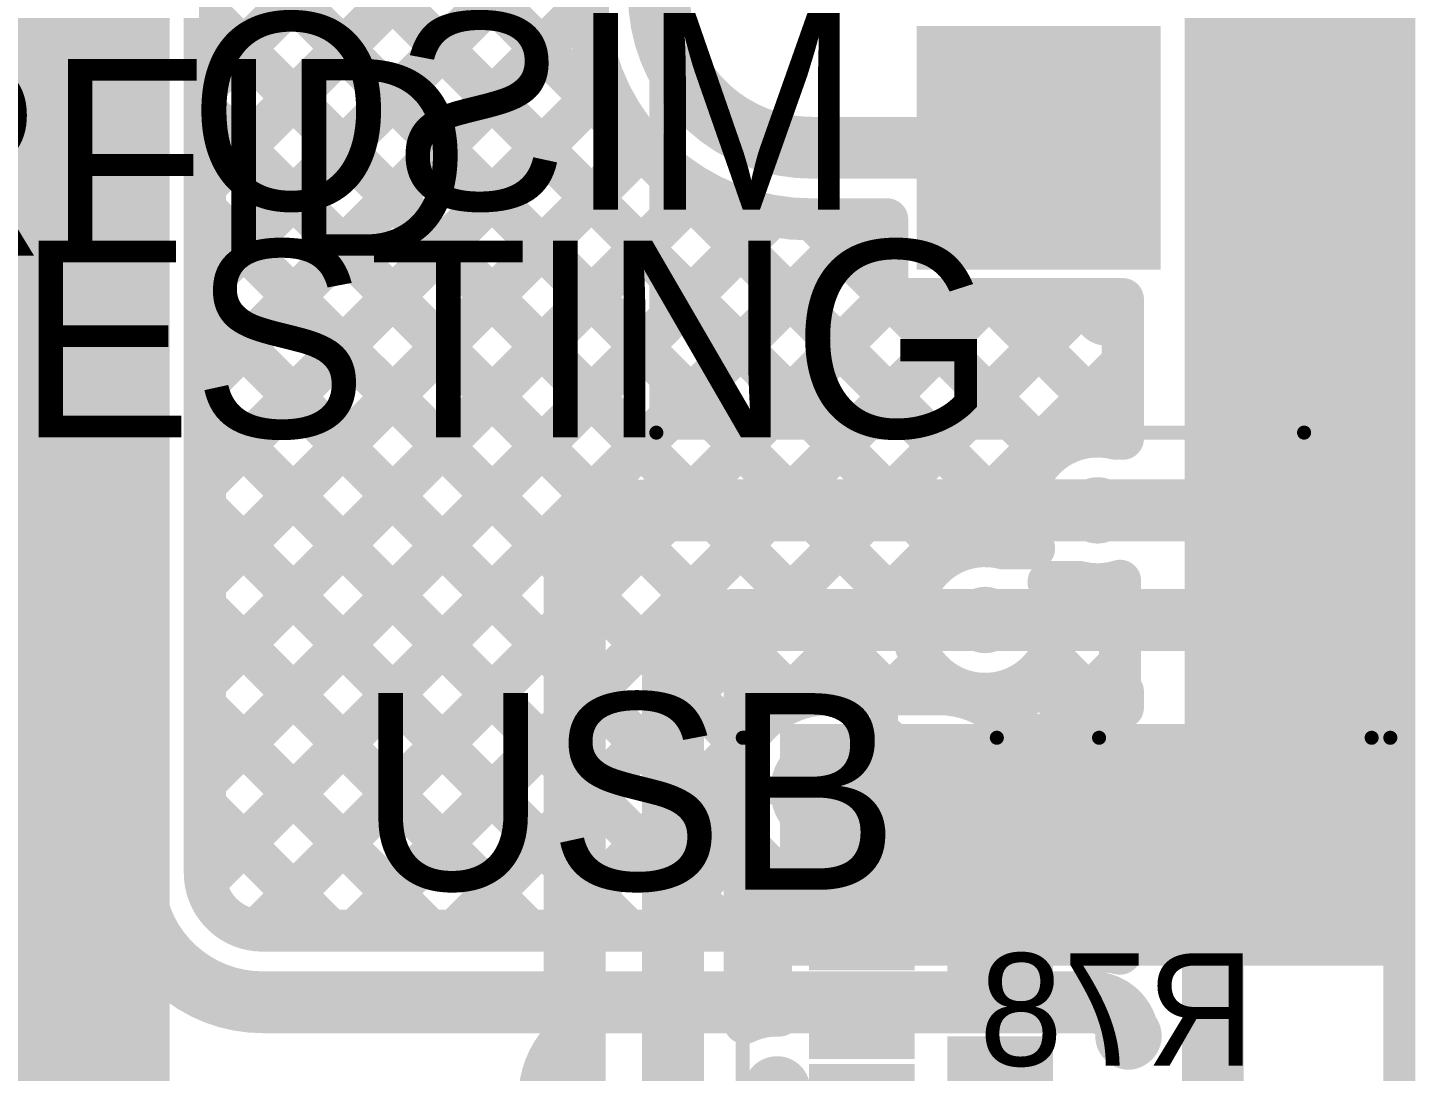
# Model space of a CAD drawing. Header units: millimetres. Extents: x 4.35 to 7.26, y 1.61 to 5.34.
# Drawn here: x 6.7645 to 7.258, y 2.1995 to 2.5707 of the extents above; entities that cross this region are included whole.
import ezdxf

# ---------------------------------------------------------------- set-up
doc = ezdxf.new("R2010")
doc.units = ezdxf.units.MM
doc.header["$MEASUREMENT"] = 0
for name, color, linetype in [('BottomLayer', 5, 'Continuous'), ('BottomOverlay', 54, 'Continuous'), ('BottomSolder', 6, 'Continuous'), ('Mechanical13', 56, 'Continuous'), ('Mechanical2', 216, 'Continuous'), ('MultiLayer', 9, 'Continuous'), ('PadHoleLayer', 156, 'Continuous'), ('TopLayer', 1, 'Continuous'), ('TopOverlay', 2, 'Continuous'), ('TopPaste', 8, 'Continuous'), ('TopSolder', 216, 'Continuous'), ('ViaHoleLayer', 16, 'Continuous')]:
    doc.layers.add(name, color=color, linetype=linetype)

# ---------------------------------------------------------------- blocks, each defined once
blk = doc.blocks.new('2305018_2_13')
at = {"layer": 'BottomLayer', "const_width": 0.03346}
for points in [[(0.1752, 0.07874), (0.1752, 0.03937)], [(0.1752, -0.04331), (0.1752, -0.09055)]]:
    blk.add_lwpolyline(points, dxfattribs=at)
at = {"layer": 'BottomLayer', "const_width": 0.01673}
for points in [[(0.16683, 0.07874, 1), (0.18356, 0.07874, 1)], [(0.16683, 0.03937, 1), (0.18356, 0.03937, 1)], [(0.16683, -0.04331, 1), (0.18356, -0.04331, 1)], [(0.16683, -0.09055, 1), (0.18356, -0.09055, 1)]]:
    blk.add_lwpolyline(points, format="xyb", close=True, dxfattribs=at)
at = {"layer": 'BottomSolder', "const_width": 0.04146}
for points in [[(0.1752, 0.07874), (0.1752, 0.03937)], [(0.1752, -0.04331), (0.1752, -0.09055)]]:
    blk.add_lwpolyline(points, dxfattribs=at)
at = {"layer": 'BottomSolder', "const_width": 0.02073}
for points in [[(0.16483, 0.07874, 1), (0.18556, 0.07874, 1)], [(0.16483, 0.03937, 1), (0.18556, 0.03937, 1)], [(0.16483, -0.04331, 1), (0.18556, -0.04331, 1)], [(0.16483, -0.09055, 1), (0.18556, -0.09055, 1)]]:
    blk.add_lwpolyline(points, format="xyb", close=True, dxfattribs=at)
at = {"layer": 'Mechanical13', "const_width": 0.005}
blk.add_lwpolyline([(-0.1939, 0.10925), (0.1939, 0.10925)], dxfattribs=at)
at = {"layer": 'Mechanical13', "const_width": 0.0025}
blk.add_lwpolyline([(0.19265, 0.10925, 1), (0.19515, 0.10925, 1)], format="xyb", close=True, dxfattribs=at)
at = {"layer": 'MultiLayer', "const_width": 0.03346}
for points in [[(0.1752, 0.07874), (0.1752, 0.03937)], [(0.1752, -0.04331), (0.1752, -0.09055)]]:
    blk.add_lwpolyline(points, dxfattribs=at)
at = {"layer": 'MultiLayer', "const_width": 0.01673}
for points in [[(0.16683, 0.07874, 1), (0.18356, 0.07874, 1)], [(0.16683, 0.03937, 1), (0.18356, 0.03937, 1)], [(0.16683, -0.04331, 1), (0.18356, -0.04331, 1)], [(0.16683, -0.09055, 1), (0.18356, -0.09055, 1)]]:
    blk.add_lwpolyline(points, format="xyb", close=True, dxfattribs=at)
at = {"layer": 'PadHoleLayer', "const_width": 0.00443}
for points in [[(0.19267, 0.05241), (0.15773, 0.05241, -1), (0.15773, 0.0657), (0.19267, 0.0657, -1)], [(0.1966, -0.07357), (0.15379, -0.07357, -1), (0.15379, -0.06029), (0.1966, -0.06029, -1)]]:
    blk.add_lwpolyline(points, format="xyb", close=True, dxfattribs=at)
at = {"layer": 'TopLayer', "const_width": 0.03346}
for points in [[(0.1752, 0.07874), (0.1752, 0.03937)], [(0.1752, -0.04331), (0.1752, -0.09055)]]:
    blk.add_lwpolyline(points, dxfattribs=at)
at = {"layer": 'TopLayer', "const_width": 0.01673}
for points in [[(0.16683, 0.07874, 1), (0.18356, 0.07874, 1)], [(0.16683, 0.03937, 1), (0.18356, 0.03937, 1)], [(0.16683, -0.04331, 1), (0.18356, -0.04331, 1)], [(0.16683, -0.09055, 1), (0.18356, -0.09055, 1)]]:
    blk.add_lwpolyline(points, format="xyb", close=True, dxfattribs=at)
at = {"layer": 'TopLayer'}
for points in [[(0.08366, 0.05217), (0.0935, 0.05217), (0.08366, 0.08169), (0.0935, 0.08169)], [(0.11516, 0.05217), (0.125, 0.05217), (0.11516, 0.08169), (0.125, 0.08169)], [(0.13386, 0.05217), (0.14567, 0.05217), (0.13386, 0.08169), (0.14567, 0.08169)], [(0.07382, 0.00295), (0.08366, 0.00295), (0.07382, 0.03248), (0.08366, 0.03248)], [(0.0935, 0.00295), (0.10335, 0.00295), (0.0935, 0.03248), (0.10335, 0.03248)], [(0.11319, 0.00295), (0.12303, 0.00295), (0.11319, 0.03248), (0.12303, 0.03248)]]:
    blk.add_solid(points, dxfattribs=at)
at = {"layer": 'TopOverlay', "const_width": 0.005}
for points in [[(-0.1939, 0.10925), (0.1939, 0.10925)], [(0.1939, 0.10925), (0.1939, 0.10372)], [(0.1939, 0.01889), (0.1939, -0.01747)], [(0.1939, -0.11442), (0.1939, -0.12106)], [(-0.1939, -0.12106), (0.1939, -0.12106)]]:
    blk.add_lwpolyline(points, dxfattribs=at)
at = {"layer": 'TopOverlay', "const_width": 0.0025}
for points in [[(0.19265, 0.10925, 1), (0.19515, 0.10925, 1)], [(0.19265, 0.10925, 1), (0.19515, 0.10925, 1)], [(0.19265, 0.10372, 1), (0.19515, 0.10372, 1)], [(0.19265, 0.01889, 1), (0.19515, 0.01889, 1)], [(0.19265, -0.01747, 1), (0.19515, -0.01747, 1)], [(0.19265, -0.11442, 1), (0.19515, -0.11442, 1)], [(0.19265, -0.12106, 1), (0.19515, -0.12106, 1)], [(0.19265, -0.12106, 1), (0.19515, -0.12106, 1)]]:
    blk.add_lwpolyline(points, format="xyb", close=True, dxfattribs=at)
at = {"layer": 'TopPaste'}
for points in [[(0.08366, 0.05217), (0.0935, 0.05217), (0.08366, 0.08169), (0.0935, 0.08169)], [(0.11516, 0.05217), (0.125, 0.05217), (0.11516, 0.08169), (0.125, 0.08169)], [(0.13386, 0.05217), (0.14567, 0.05217), (0.13386, 0.08169), (0.14567, 0.08169)], [(0.07382, 0.00295), (0.08366, 0.00295), (0.07382, 0.03248), (0.08366, 0.03248)], [(0.0935, 0.00295), (0.10335, 0.00295), (0.0935, 0.03248), (0.10335, 0.03248)], [(0.11319, 0.00295), (0.12303, 0.00295), (0.11319, 0.03248), (0.12303, 0.03248)]]:
    blk.add_solid(points, dxfattribs=at)
at = {"layer": 'TopSolder', "const_width": 0.04146}
for points in [[(0.1752, 0.07874), (0.1752, 0.03937)], [(0.1752, -0.04331), (0.1752, -0.09055)]]:
    blk.add_lwpolyline(points, dxfattribs=at)
at = {"layer": 'TopSolder', "const_width": 0.02073}
for points in [[(0.16483, 0.07874, 1), (0.18556, 0.07874, 1)], [(0.16483, 0.03937, 1), (0.18556, 0.03937, 1)], [(0.16483, -0.04331, 1), (0.18556, -0.04331, 1)], [(0.16483, -0.09055, 1), (0.18556, -0.09055, 1)]]:
    blk.add_lwpolyline(points, format="xyb", close=True, dxfattribs=at)
at = {"layer": 'TopSolder'}
for points in [[(0.05998, 0.04817), (0.07782, 0.04817), (0.05998, 0.08569), (0.07782, 0.08569)], [(0.07966, 0.04817), (0.0975, 0.04817), (0.07966, 0.08569), (0.0975, 0.08569)], [(0.11116, 0.04817), (0.129, 0.04817), (0.11116, 0.08569), (0.129, 0.08569)], [(0.12986, 0.04817), (0.14967, 0.04817), (0.12986, 0.08569), (0.14967, 0.08569)], [(0.06982, -0.00105), (0.08766, -0.00105), (0.06982, 0.03648), (0.08766, 0.03648)], [(0.0895, -0.00105), (0.10735, -0.00105), (0.0895, 0.03648), (0.10735, 0.03648)], [(0.10919, -0.00105), (0.12703, -0.00105), (0.10919, 0.03648), (0.12703, 0.03648)]]:
    blk.add_solid(points, dxfattribs=at)
blk = doc.blocks.new('B4B_XH_A_LF__SN__108')
at = {"layer": 'BottomLayer'}
blk.add_solid([(-0.18701, -0.03937), (-0.10827, -0.03937), (-0.18701, 0.03937), (-0.10827, 0.03937)], dxfattribs=at)
at = {"layer": 'BottomSolder'}
blk.add_solid([(-0.19101, -0.04337), (-0.10427, -0.04337), (-0.19101, 0.04337), (-0.10427, 0.04337)], dxfattribs=at)
at = {"layer": 'MultiLayer'}
blk.add_solid([(-0.18701, -0.03937), (-0.10827, -0.03937), (-0.18701, 0.03937), (-0.10827, 0.03937)], dxfattribs=at)
at = {"layer": 'PadHoleLayer', "const_width": 0.01969}
blk.add_lwpolyline([(-0.15748, 0, 1), (-0.1378, 0, 1)], format="xyb", close=True, dxfattribs=at)
at = {"layer": 'TopLayer'}
blk.add_solid([(-0.18701, -0.03937), (-0.10827, -0.03937), (-0.18701, 0.03937), (-0.10827, 0.03937)], dxfattribs=at)
at = {"layer": 'TopOverlay', "const_width": 0.005}
for points in [[(-0.24898, 0.13598), (-0.24898, -0.09441)], [(-0.24898, 0.13598), (0.24425, 0.13598)], [(-0.24898, -0.09441), (0.24425, -0.09441)]]:
    blk.add_lwpolyline(points, dxfattribs=at)
at = {"layer": 'TopOverlay'}
for points, const_width in [([(-0.25023, 0.13598, 1), (-0.24773, 0.13598, 1)], 0.0025), ([(-0.25023, 0.13598, 1), (-0.24773, 0.13598, 1)], 0.0025), ([(-0.19921, -0.02425, 1), (-0.21307, -0.02425, 1)], 0.01), ([(-0.21557, -0.02425, 1), (-0.21057, -0.02425, 1)], 0.005), ([(-0.20171, -0.02425, 1), (-0.19671, -0.02425, 1)], 0.005), ([(-0.25023, -0.09441, 1), (-0.24773, -0.09441, 1)], 0.0025), ([(-0.25023, -0.09441, 1), (-0.24773, -0.09441, 1)], 0.0025)]:
    blk.add_lwpolyline(points, format="xyb", close=True, dxfattribs=dict(at, const_width=const_width))
at = {"layer": 'TopSolder'}
blk.add_solid([(-0.19101, -0.04337), (-0.10427, -0.04337), (-0.19101, 0.04337), (-0.10427, 0.04337)], dxfattribs=at)

msp = doc.modelspace()

# ---------------------------------------------------------------- linework, layer by layer
at = {"layer": 'BottomLayer'}
for points, const_width in [([(7.234, 2.43397), (7.234, 4.651)], 0.022), ([(7.20404, 2.42124), (7.20404, 4.64696)], 0.022), ([(6.802, 2.27), (6.802, 4.13356)], 0.022), ([(6.8275, 2.54951), (6.9635, 2.68551)], 0.015), ([(6.8275, 2.51415), (6.9635, 2.65015)], 0.015), ([(6.8595, 2.65109), (7.12011, 2.39048)], 0.015), ([(6.8275, 2.47879), (6.9635, 2.61479)], 0.015), ([(6.85831, 2.61692), (7.09223, 2.383)], 0.015), ([(6.8275, 2.27), (6.8275, 2.6015)], 0.015), ([(6.83875, 2.60112), (7.07871, 2.36116)], 0.015), ([(6.8275, 2.44344), (6.96355, 2.57949)], 0.015), ([(6.8275, 2.57702), (7.07089, 2.33363)], 0.015), ([(6.8275, 2.40808), (6.97007, 2.55066)], 0.015), ([(6.8275, 2.54166), (7.03761, 2.33156)], 0.015), ([(7.0434, 2.528), (7.12405, 2.528)], 0.022), ([(6.8275, 2.37273), (6.98387, 2.5291)], 0.015), ([(6.8275, 2.33737), (7.00337, 2.51325)], 0.015), ([(6.8275, 2.50631), (7.01884, 2.31496)], 0.015), ([(6.8275, 2.30202), (7.02924, 2.50376)], 0.015), ([(6.82774, 2.2669), (7.06334, 2.5025)], 0.015), ([(7.0434, 2.5025), (7.07018, 2.5025)], 0.015), ([(7.04344, 2.5025), (7.07018, 2.47576)], 0.015), ([(7.07018, 2.47413), (7.07018, 2.5025)], 0.015), ([(6.8275, 2.47095), (7.04895, 2.2495)], 0.015), ([(6.84581, 2.24962), (7.07032, 2.47413)], 0.015), ([(6.88105, 2.2495), (7.10568, 2.47413)], 0.015), ([(6.9164, 2.2495), (7.14103, 2.47413)], 0.015), ([(7.07018, 2.47413), (7.154, 2.47413)], 0.015), ([(7.07181, 2.47413), (7.12739, 2.41855)], 0.015), ([(7.10717, 2.47413), (7.154, 2.4273)], 0.015), ([(7.14252, 2.47413), (7.154, 2.46265)], 0.015), ([(7.154, 2.4245), (7.154, 2.47413)], 0.015), ([(7.02969, 2.32743), (7.154, 2.45174)], 0.015), ([(6.8275, 2.4356), (7.0136, 2.2495)], 0.015), ([(7.234, 2.40849), (7.234, 2.43397)], 0.022), ([(7.145, 2.399), (7.1818, 2.399)], 0.022), ([(6.8275, 2.40024), (6.97824, 2.2495)], 0.015), ([(7.11148, 2.3855), (7.12242, 2.3855)], 0.015), ([(6.8275, 2.36489), (6.94289, 2.2495)], 0.015), ([(7.105, 2.36), (7.18551, 2.36)], 0.022), ([(7.07124, 2.33363), (7.08307, 2.34546)], 0.015), ([(7.04933, 2.33363), (7.0887, 2.33363)], 0.015), ([(7.06902, 2.29939), (7.06902, 2.33794)], 0.01), ([(7.10332, 2.33035), (7.10671, 2.33374)], 0.015), ([(7.10616, 2.33371), (7.13729, 2.30258)], 0.015), ([(7.11148, 2.3345), (7.154, 2.3345)], 0.015), ([(7.12047, 2.31215), (7.14282, 2.3345)], 0.015), ([(7.14073, 2.3345), (7.1495, 2.32573)], 0.015), ([(7.154, 2.32889), (7.154, 2.3345)], 0.015), ([(6.8275, 2.32953), (6.90753, 2.2495)], 0.015), ([(6.95176, 2.2495), (7.0213, 2.31904)], 0.015), ([(6.8275, 2.29418), (6.87218, 2.2495)], 0.015), ([(7.0226, 2.29939), (7.06902, 2.29939)], 0.01), ([(7.06902, 2.29939), (7.11543, 2.29939)], 0.01), ([(7.06902, 2.26085), (7.06902, 2.29939)], 0.01), ([(7.09318, 2.2495), (7.13759, 2.29391)], 0.015), ([(7.14465, 2.29939), (7.195, 2.29939)], 0.01), ([(7.11968, 2.28484), (7.154, 2.25052)], 0.015), ([(6.98711, 2.2495), (7.01976, 2.28215)], 0.015), ([(7.10151, 2.26765), (7.11966, 2.2495)], 0.015), ([(7.12853, 2.2495), (7.15096, 2.27192)], 0.015), ([(7.154, 2.2479), (7.154, 2.2699)], 0.015), ([(7.02247, 2.2495), (7.03956, 2.26659)], 0.015), ([(7.04933, 2.26516), (7.0887, 2.26516)], 0.015), ([(7.05782, 2.2495), (7.07349, 2.26516)], 0.015), ([(7.06865, 2.26516), (7.08431, 2.2495)], 0.015), ([(6.848, 2.2495), (7.143, 2.2495)], 0.015), ([(7.186, 2.16542), (7.186, 2.248)], 0.022), ([(6.848, 2.224), (7.143, 2.224)], 0.022)]:
    msp.add_lwpolyline(points, dxfattribs=dict(at, const_width=const_width))
for points, const_width in [([(7.0434, 2.528, -0.414214), (6.989, 2.5824)], 0.022), ([(7.0434, 2.5025, -0.414214), (6.9635, 2.5824)], 0.015), ([(7.234, 2.434, -0.000088), (7.234, 2.43397)], 0.022), ([(7.12242, 2.3855, -0.669017), (7.15148, 2.4245)], 0.015), ([(7.20404, 2.42124, -0.414214), (7.1818, 2.399)], 0.022), ([(7.234, 2.40847, -0.414097), (7.18551, 2.36)], 0.022), ([(7.11148, 2.3345, -1.286007), (7.11148, 2.3855)], 0.015), ([(7.04933, 2.26516, -1), (7.04933, 2.33363)], 0.015), ([(7.0887, 2.33363, -0.414214), (7.12293, 2.29939)], 0.015), ([(7.154, 2.2699, -0.571462), (7.154, 2.32889)], 0.015), ([(7.12293, 2.29939, -0.414214), (7.0887, 2.26516)], 0.015), ([(6.848, 2.224, -0.414214), (6.802, 2.27)], 0.022), ([(6.848, 2.2495, -0.414214), (6.8275, 2.27)], 0.015), ([(7.143, 2.2495, -0.072565), (7.154, 2.2479)], 0.015), ([(7.185, 2.249, -0.414214), (7.186, 2.248)], 0.022), ([(7.143, 2.224, -0.414214), (7.156, 2.211)], 0.022), ([(6.944, 2.19, -0.414214), (6.977, 2.223)], 0.01)]:
    msp.add_lwpolyline(points, format="xyb", dxfattribs=dict(at, const_width=const_width))
for points, const_width in [([(6.82375, 2.57702, 1), (6.83125, 2.57702, 1)], 0.0075), ([(6.82375, 2.54951, 1), (6.83125, 2.54951, 1)], 0.0075), ([(6.96632, 2.55066, 1), (6.97382, 2.55066, 1)], 0.0075), ([(6.82375, 2.54166, 1), (6.83125, 2.54166, 1)], 0.0075), ([(7.0379, 2.528, 1), (7.0489, 2.528, 1)], 0.011), ([(7.0379, 2.528, 1), (7.0489, 2.528, 1)], 0.011), ([(7.11855, 2.528, 1), (7.12955, 2.528, 1)], 0.011), ([(6.98012, 2.5291, 1), (6.98762, 2.5291, 1)], 0.0075), ([(6.82375, 2.51415, 1), (6.83125, 2.51415, 1)], 0.0075), ([(6.99962, 2.51325, 1), (7.00712, 2.51325, 1)], 0.0075), ([(6.82375, 2.50631, 1), (6.83125, 2.50631, 1)], 0.0075), ([(7.02549, 2.50376, 1), (7.03299, 2.50376, 1)], 0.0075), ([(7.03965, 2.5025, 1), (7.04715, 2.5025, 1)], 0.0075), ([(7.03965, 2.5025, 1), (7.04715, 2.5025, 1)], 0.0075), ([(7.03969, 2.5025, 1), (7.04719, 2.5025, 1)], 0.0075), ([(7.05959, 2.5025, 1), (7.06709, 2.5025, 1)], 0.0075), ([(7.06643, 2.5025, 1), (7.07393, 2.5025, 1)], 0.0075), ([(7.06643, 2.5025, 1), (7.07393, 2.5025, 1)], 0.0075), ([(6.82375, 2.47879, 1), (6.83125, 2.47879, 1)], 0.0075), ([(7.06643, 2.47576, 1), (7.07393, 2.47576, 1)], 0.0075), ([(6.82375, 2.47095, 1), (6.83125, 2.47095, 1)], 0.0075), ([(7.06643, 2.47413, 1), (7.07393, 2.47413, 1)], 0.0075), ([(7.06643, 2.47413, 1), (7.07393, 2.47413, 1)], 0.0075), ([(7.06657, 2.47413, 1), (7.07407, 2.47413, 1)], 0.0075), ([(7.06806, 2.47413, 1), (7.07556, 2.47413, 1)], 0.0075), ([(7.10193, 2.47413, 1), (7.10943, 2.47413, 1)], 0.0075), ([(7.10342, 2.47413, 1), (7.11092, 2.47413, 1)], 0.0075), ([(7.13728, 2.47413, 1), (7.14478, 2.47413, 1)], 0.0075), ([(7.13877, 2.47413, 1), (7.14627, 2.47413, 1)], 0.0075), ([(7.15025, 2.47413, 1), (7.15775, 2.47413, 1)], 0.0075), ([(7.15025, 2.47413, 1), (7.15775, 2.47413, 1)], 0.0075), ([(7.15025, 2.46265, 1), (7.15775, 2.46265, 1)], 0.0075), ([(7.15025, 2.45174, 1), (7.15775, 2.45174, 1)], 0.0075), ([(6.82375, 2.44344, 1), (6.83125, 2.44344, 1)], 0.0075), ([(6.82375, 2.4356, 1), (6.83125, 2.4356, 1)], 0.0075), ([(7.2285, 2.434, 1), (7.2395, 2.434, 1)], 0.011), ([(7.2285, 2.43397, 1), (7.2395, 2.43397, 1)], 0.011), ([(7.2285, 2.43397, 1), (7.2395, 2.43397, 1)], 0.011), ([(7.2285, 2.43397, 1), (7.2395, 2.43397, 1)], 0.011), ([(7.15025, 2.4273, 1), (7.15775, 2.4273, 1)], 0.0075), ([(7.14773, 2.4245, 1), (7.15523, 2.4245, 1)], 0.0075), ([(7.15025, 2.4245, 1), (7.15775, 2.4245, 1)], 0.0075), ([(7.19854, 2.42124, 1), (7.20954, 2.42124, 1)], 0.011), ([(7.19854, 2.42124, 1), (7.20954, 2.42124, 1)], 0.011), ([(7.12364, 2.41855, 1), (7.13114, 2.41855, 1)], 0.0075), ([(7.2285, 2.40849, 1), (7.2395, 2.40849, 1)], 0.011), ([(7.2285, 2.40847, 1), (7.2395, 2.40847, 1)], 0.011), ([(6.82375, 2.40808, 1), (6.83125, 2.40808, 1)], 0.0075), ([(7.13909, 2.399, 1), (7.15091, 2.399, 1)], 0.01181), ([(7.1395, 2.399, 1), (7.1505, 2.399, 1)], 0.011), ([(7.1763, 2.399, 1), (7.1873, 2.399, 1)], 0.011), ([(7.1763, 2.399, 1), (7.1873, 2.399, 1)], 0.011), ([(6.82375, 2.40024, 1), (6.83125, 2.40024, 1)], 0.0075), ([(7.11636, 2.39048, 1), (7.12386, 2.39048, 1)], 0.0075), ([(7.08848, 2.383, 1), (7.09598, 2.383, 1)], 0.0075), ([(7.10773, 2.3855, 1), (7.11523, 2.3855, 1)], 0.0075), ([(7.10773, 2.3855, 1), (7.11523, 2.3855, 1)], 0.0075), ([(7.11867, 2.3855, 1), (7.12617, 2.3855, 1)], 0.0075), ([(7.11867, 2.3855, 1), (7.12617, 2.3855, 1)], 0.0075), ([(6.82375, 2.37273, 1), (6.83125, 2.37273, 1)], 0.0075), ([(6.82375, 2.36489, 1), (6.83125, 2.36489, 1)], 0.0075), ([(7.09909, 2.36, 1), (7.11091, 2.36, 1)], 0.01181), ([(7.0995, 2.36, 1), (7.1105, 2.36, 1)], 0.011), ([(7.18001, 2.36, 1), (7.19101, 2.36, 1)], 0.011), ([(7.18001, 2.36, 1), (7.19101, 2.36, 1)], 0.011), ([(7.07496, 2.36116, 1), (7.08246, 2.36116, 1)], 0.0075), ([(7.07932, 2.34546, 1), (7.08682, 2.34546, 1)], 0.0075), ([(6.82375, 2.33737, 1), (6.83125, 2.33737, 1)], 0.0075), ([(7.04558, 2.33363, 1), (7.05308, 2.33363, 1)], 0.0075), ([(7.04558, 2.33363, 1), (7.05308, 2.33363, 1)], 0.0075), ([(7.06714, 2.33363, 1), (7.07464, 2.33363, 1)], 0.0075), ([(7.06749, 2.33363, 1), (7.07499, 2.33363, 1)], 0.0075), ([(7.06652, 2.33794, 1), (7.07152, 2.33794, 1)], 0.005), ([(7.08495, 2.33363, 1), (7.09245, 2.33363, 1)], 0.0075), ([(7.08495, 2.33363, 1), (7.09245, 2.33363, 1)], 0.0075), ([(7.10241, 2.33371, 1), (7.10991, 2.33371, 1)], 0.0075), ([(7.10296, 2.33374, 1), (7.11046, 2.33374, 1)], 0.0075), ([(7.10773, 2.3345, 1), (7.11523, 2.3345, 1)], 0.0075), ([(7.10773, 2.3345, 1), (7.11523, 2.3345, 1)], 0.0075), ([(7.13698, 2.3345, 1), (7.14448, 2.3345, 1)], 0.0075), ([(7.13907, 2.3345, 1), (7.14657, 2.3345, 1)], 0.0075), ([(7.15025, 2.3345, 1), (7.15775, 2.3345, 1)], 0.0075), ([(7.15025, 2.3345, 1), (7.15775, 2.3345, 1)], 0.0075), ([(6.82375, 2.32953, 1), (6.83125, 2.32953, 1)], 0.0075), ([(7.02594, 2.32743, 1), (7.03344, 2.32743, 1)], 0.0075), ([(7.03386, 2.33156, 1), (7.04136, 2.33156, 1)], 0.0075), ([(7.09957, 2.33035, 1), (7.10707, 2.33035, 1)], 0.0075), ([(7.15025, 2.32889, 1), (7.15775, 2.32889, 1)], 0.0075), ([(7.15025, 2.32889, 1), (7.15775, 2.32889, 1)], 0.0075), ([(7.14575, 2.32573, 1), (7.15325, 2.32573, 1)], 0.0075), ([(7.01755, 2.31904, 1), (7.02505, 2.31904, 1)], 0.0075), ([(7.01509, 2.31496, 1), (7.02259, 2.31496, 1)], 0.0075), ([(7.11672, 2.31215, 1), (7.12422, 2.31215, 1)], 0.0075), ([(7.13354, 2.30258, 1), (7.14104, 2.30258, 1)], 0.0075), ([(6.82375, 2.30202, 1), (6.83125, 2.30202, 1)], 0.0075), ([(7.11918, 2.29939, 1), (7.12668, 2.29939, 1)], 0.0075), ([(7.11918, 2.29939, 1), (7.12668, 2.29939, 1)], 0.0075), ([(6.82375, 2.29418, 1), (6.83125, 2.29418, 1)], 0.0075), ([(7.0201, 2.29939, 1), (7.0251, 2.29939, 1)], 0.005), ([(7.06652, 2.29939, 1), (7.07152, 2.29939, 1)], 0.005), ([(7.06652, 2.29939, 1), (7.07152, 2.29939, 1)], 0.005), ([(7.06652, 2.29939, 1), (7.07152, 2.29939, 1)], 0.005), ([(7.06652, 2.29939, 1), (7.07152, 2.29939, 1)], 0.005), ([(7.11293, 2.29939, 1), (7.11793, 2.29939, 1)], 0.005), ([(7.13384, 2.29391, 1), (7.14134, 2.29391, 1)], 0.0075), ([(7.14215, 2.29939, 1), (7.14715, 2.29939, 1)], 0.005), ([(7.1925, 2.29939, 1), (7.1975, 2.29939, 1)], 0.005), ([(7.11593, 2.28484, 1), (7.12343, 2.28484, 1)], 0.0075), ([(7.01601, 2.28215, 1), (7.02351, 2.28215, 1)], 0.0075), ([(6.7965, 2.27, 1), (6.8075, 2.27, 1)], 0.011), ([(6.7965, 2.27, 1), (6.8075, 2.27, 1)], 0.011), ([(6.82375, 2.27, 1), (6.83125, 2.27, 1)], 0.0075), ([(6.82375, 2.27, 1), (6.83125, 2.27, 1)], 0.0075), ([(7.09776, 2.26765, 1), (7.10526, 2.26765, 1)], 0.0075), ([(7.14721, 2.27192, 1), (7.15471, 2.27192, 1)], 0.0075), ([(7.15025, 2.2699, 1), (7.15775, 2.2699, 1)], 0.0075), ([(7.15025, 2.2699, 1), (7.15775, 2.2699, 1)], 0.0075), ([(6.82399, 2.2669, 1), (6.83149, 2.2669, 1)], 0.0075), ([(7.03581, 2.26659, 1), (7.04331, 2.26659, 1)], 0.0075), ([(7.04558, 2.26516, 1), (7.05308, 2.26516, 1)], 0.0075), ([(7.04558, 2.26516, 1), (7.05308, 2.26516, 1)], 0.0075), ([(7.0649, 2.26516, 1), (7.0724, 2.26516, 1)], 0.0075), ([(7.06974, 2.26516, 1), (7.07724, 2.26516, 1)], 0.0075), ([(7.08495, 2.26516, 1), (7.09245, 2.26516, 1)], 0.0075), ([(7.08495, 2.26516, 1), (7.09245, 2.26516, 1)], 0.0075), ([(7.06652, 2.26085, 1), (7.07152, 2.26085, 1)], 0.005), ([(7.18009, 2.249, 1), (7.19191, 2.249, 1)], 0.01181), ([(6.84206, 2.24962, 1), (6.84956, 2.24962, 1)], 0.0075), ([(6.84425, 2.2495, 1), (6.85175, 2.2495, 1)], 0.0075), ([(6.84425, 2.2495, 1), (6.85175, 2.2495, 1)], 0.0075), ([(6.86843, 2.2495, 1), (6.87593, 2.2495, 1)], 0.0075), ([(6.8773, 2.2495, 1), (6.8848, 2.2495, 1)], 0.0075), ([(6.90378, 2.2495, 1), (6.91128, 2.2495, 1)], 0.0075), ([(6.91265, 2.2495, 1), (6.92015, 2.2495, 1)], 0.0075), ([(6.93914, 2.2495, 1), (6.94664, 2.2495, 1)], 0.0075), ([(6.94801, 2.2495, 1), (6.95551, 2.2495, 1)], 0.0075), ([(6.97449, 2.2495, 1), (6.98199, 2.2495, 1)], 0.0075), ([(6.98336, 2.2495, 1), (6.99086, 2.2495, 1)], 0.0075), ([(7.00985, 2.2495, 1), (7.01735, 2.2495, 1)], 0.0075), ([(7.01872, 2.2495, 1), (7.02622, 2.2495, 1)], 0.0075), ([(7.0452, 2.2495, 1), (7.0527, 2.2495, 1)], 0.0075), ([(7.05407, 2.2495, 1), (7.06157, 2.2495, 1)], 0.0075), ([(7.08056, 2.2495, 1), (7.08806, 2.2495, 1)], 0.0075), ([(7.08943, 2.2495, 1), (7.09693, 2.2495, 1)], 0.0075), ([(7.11591, 2.2495, 1), (7.12341, 2.2495, 1)], 0.0075), ([(7.12478, 2.2495, 1), (7.13228, 2.2495, 1)], 0.0075), ([(7.13925, 2.2495, 1), (7.14675, 2.2495, 1)], 0.0075), ([(7.13925, 2.2495, 1), (7.14675, 2.2495, 1)], 0.0075), ([(7.15025, 2.25052, 1), (7.15775, 2.25052, 1)], 0.0075), ([(7.15025, 2.2479, 1), (7.15775, 2.2479, 1)], 0.0075), ([(7.15025, 2.2479, 1), (7.15775, 2.2479, 1)], 0.0075), ([(7.1795, 2.249, 1), (7.1905, 2.249, 1)], 0.011), ([(7.1805, 2.248, 1), (7.1915, 2.248, 1)], 0.011), ([(7.1805, 2.248, 1), (7.1915, 2.248, 1)], 0.011), ([(6.8425, 2.224, 1), (6.8535, 2.224, 1)], 0.011), ([(6.8425, 2.224, 1), (6.8535, 2.224, 1)], 0.011), ([(7.1375, 2.224, 1), (7.1485, 2.224, 1)], 0.011), ([(7.1375, 2.224, 1), (7.1485, 2.224, 1)], 0.011), ([(6.9745, 2.223, 1), (6.9795, 2.223, 1)], 0.005), ([(7.15009, 2.212, 1), (7.16191, 2.212, 1)], 0.01181), ([(7.1505, 2.211, 1), (7.1615, 2.211, 1)], 0.011), ([(7.02509, 2.193, 1), (7.03691, 2.193, 1)], 0.01181)]:
    msp.add_lwpolyline(points, format="xyb", close=True, dxfattribs=dict(at, const_width=const_width))
at = {"layer": 'Mechanical2', "const_width": 0.01}
msp.add_lwpolyline([(7.253, 1.80317), (7.253, 4.845)], dxfattribs=at)
at = {"layer": 'MultiLayer', "const_width": 0.01181}
for points in [[(7.13909, 2.399, 1), (7.15091, 2.399, 1)], [(7.09909, 2.36, 1), (7.11091, 2.36, 1)], [(7.18009, 2.249, 1), (7.19191, 2.249, 1)], [(7.15009, 2.212, 1), (7.16191, 2.212, 1)], [(7.02509, 2.193, 1), (7.03691, 2.193, 1)]]:
    msp.add_lwpolyline(points, format="xyb", close=True, dxfattribs=at)
at = {"layer": 'TopLayer'}
for points, const_width in [([(6.959, 2.374, -0.414214), (6.984, 2.399)], 0.022), ([(7.12758, 2.3735, -0.135517), (7.13131, 2.36)], 0.015), ([(7.153, 2.37393, -0.140381), (7.13852, 2.3735)], 0.015), ([(6.994, 2.339, -0.414214), (7.015, 2.36)], 0.022), ([(7.13131, 2.36, -0.489152), (7.09852, 2.3345)], 0.015), ([(7.0195, 2.31619, -0.270873), (7.04933, 2.33363)], 0.015), ([(7.0887, 2.33363, -0.414214), (7.12293, 2.29939)], 0.015), ([(7.153, 2.27051, -0.548957), (7.153, 2.32827)], 0.015), ([(7.12293, 2.29939, -0.374385), (7.09341, 2.26549)], 0.015), ([(7.02888, 2.27194, -0.10482), (7.0195, 2.2826)], 0.015), ([(7.14638, 2.24212, -0.061738), (7.153, 2.2413)], 0.015), ([(7.0195, 2.21666, -0.122032), (7.03188, 2.2193)], 0.015), ([(7.14638, 2.22262, -0.414214), (7.154, 2.215)], 0.01)]:
    msp.add_lwpolyline(points, format="xyb", dxfattribs=dict(at, const_width=const_width))
for points, const_width in [([(6.984, 2.399), (7.145, 2.399)], 0.022), ([(7.145, 2.399), (7.149, 2.399)], 0.01), ([(6.959, 2.15063), (6.959, 2.374)], 0.022), ([(7.12758, 2.3735), (7.13852, 2.3735)], 0.015), ([(7.13126, 2.35829), (7.14567, 2.3727)], 0.015), ([(7.13709, 2.3735), (7.153, 2.35759)], 0.015), ([(7.153, 2.32827), (7.153, 2.37393)], 0.015), ([(7.015, 2.36), (7.105, 2.36)], 0.022), ([(7.128, 2.34723), (7.1495, 2.32573)], 0.015), ([(6.994, 2.16), (6.994, 2.339)], 0.022), ([(7.12047, 2.31215), (7.153, 2.34468)], 0.015), ([(7.0195, 2.3345), (7.09852, 2.3345)], 0.015), ([(7.0195, 2.31619), (7.0195, 2.3345)], 0.015), ([(7.02969, 2.32743), (7.03676, 2.3345)], 0.015), ([(7.03466, 2.3345), (7.03761, 2.33156)], 0.015), ([(7.04933, 2.33363), (7.0887, 2.33363)], 0.015), ([(7.10332, 2.33035), (7.10671, 2.33374)], 0.015), ([(7.10616, 2.33371), (7.13729, 2.30258)], 0.015), ([(7.06902, 2.29939), (7.11543, 2.29939)], 0.01), ([(7.10841, 2.26473), (7.13759, 2.29391)], 0.015), ([(7.14465, 2.29939), (7.195, 2.29939)], 0.01), ([(7.0195, 2.21666), (7.0195, 2.2826)], 0.015), ([(7.11968, 2.28484), (7.13979, 2.26473)], 0.015), ([(7.0195, 2.27895), (7.02888, 2.26958)], 0.015), ([(7.02888, 2.2667), (7.02888, 2.27194)], 0.015), ([(7.10151, 2.26765), (7.10444, 2.26473)], 0.015), ([(7.14262, 2.26358), (7.15096, 2.27192)], 0.015), ([(7.153, 2.2413), (7.153, 2.27051)], 0.015), ([(7.02888, 2.24055), (7.02888, 2.2667)], 0.015), ([(7.02888, 2.24055), (7.02888, 2.2667)], 0.015), ([(7.09341, 2.26473), (7.14262, 2.26473)], 0.015), ([(7.13979, 2.26473), (7.14262, 2.2619)], 0.015), ([(7.14262, 2.24212), (7.14262, 2.26473)], 0.015), ([(7.03638, 2.26396), (7.06114, 2.26396)], 0.01), ([(7.06114, 2.26396), (7.08591, 2.26396)], 0.01), ([(7.14262, 2.2619), (7.153, 2.25152)], 0.015), ([(7.0195, 2.24653), (7.02888, 2.25591)], 0.015), ([(7.11035, 2.24231), (7.11035, 2.25723)], 0.01), ([(7.0195, 2.2436), (7.02888, 2.23422)], 0.015), ([(7.02888, 2.22185), (7.02888, 2.24055)], 0.015), ([(7.03638, 2.24428), (7.06114, 2.24428)], 0.01), ([(7.11035, 2.24231), (7.13512, 2.24231)], 0.01), ([(7.14262, 2.24212), (7.14638, 2.24212)], 0.015), ([(7.02739, 2.21906), (7.03018, 2.22185)], 0.015), ([(7.11035, 2.22262), (7.14638, 2.22262)], 0.01)]:
    msp.add_lwpolyline(points, dxfattribs=dict(at, const_width=const_width))
for points, const_width in [([(6.9785, 2.399, 1), (6.9895, 2.399, 1)], 0.011), ([(6.9785, 2.399, 1), (6.9895, 2.399, 1)], 0.011), ([(7.13909, 2.399, 1), (7.15091, 2.399, 1)], 0.01181), ([(7.1395, 2.399, 1), (7.1505, 2.399, 1)], 0.011), ([(7.1425, 2.399, 1), (7.1475, 2.399, 1)], 0.005), ([(7.1465, 2.399, 1), (7.1515, 2.399, 1)], 0.005), ([(6.9535, 2.374, 1), (6.9645, 2.374, 1)], 0.011), ([(6.9535, 2.374, 1), (6.9645, 2.374, 1)], 0.011), ([(7.12383, 2.3735, 1), (7.13133, 2.3735, 1)], 0.0075), ([(7.12383, 2.3735, 1), (7.13133, 2.3735, 1)], 0.0075), ([(7.13334, 2.3735, 1), (7.14084, 2.3735, 1)], 0.0075), ([(7.13477, 2.3735, 1), (7.14227, 2.3735, 1)], 0.0075), ([(7.13477, 2.3735, 1), (7.14227, 2.3735, 1)], 0.0075), ([(7.14192, 2.3727, 1), (7.14942, 2.3727, 1)], 0.0075), ([(7.14925, 2.37393, 1), (7.15675, 2.37393, 1)], 0.0075), ([(7.14925, 2.37393, 1), (7.15675, 2.37393, 1)], 0.0075), ([(7.0095, 2.36, 1), (7.0205, 2.36, 1)], 0.011), ([(7.0095, 2.36, 1), (7.0205, 2.36, 1)], 0.011), ([(7.09909, 2.36, 1), (7.11091, 2.36, 1)], 0.01181), ([(7.0995, 2.36, 1), (7.1105, 2.36, 1)], 0.011), ([(7.12751, 2.35829, 1), (7.13501, 2.35829, 1)], 0.0075), ([(7.12756, 2.36, 1), (7.13506, 2.36, 1)], 0.0075), ([(7.12756, 2.36, 1), (7.13506, 2.36, 1)], 0.0075), ([(7.14925, 2.35759, 1), (7.15675, 2.35759, 1)], 0.0075), ([(7.12425, 2.34723, 1), (7.13175, 2.34723, 1)], 0.0075), ([(6.9885, 2.339, 1), (6.9995, 2.339, 1)], 0.011), ([(6.9885, 2.339, 1), (6.9995, 2.339, 1)], 0.011), ([(7.14925, 2.34468, 1), (7.15675, 2.34468, 1)], 0.0075), ([(7.01575, 2.3345, 1), (7.02325, 2.3345, 1)], 0.0075), ([(7.01575, 2.3345, 1), (7.02325, 2.3345, 1)], 0.0075), ([(7.03091, 2.3345, 1), (7.03841, 2.3345, 1)], 0.0075), ([(7.03301, 2.3345, 1), (7.04051, 2.3345, 1)], 0.0075), ([(7.04558, 2.33363, 1), (7.05308, 2.33363, 1)], 0.0075), ([(7.04558, 2.33363, 1), (7.05308, 2.33363, 1)], 0.0075), ([(7.08495, 2.33363, 1), (7.09245, 2.33363, 1)], 0.0075), ([(7.08495, 2.33363, 1), (7.09245, 2.33363, 1)], 0.0075), ([(7.09477, 2.3345, 1), (7.10227, 2.3345, 1)], 0.0075), ([(7.09477, 2.3345, 1), (7.10227, 2.3345, 1)], 0.0075), ([(7.10241, 2.33371, 1), (7.10991, 2.33371, 1)], 0.0075), ([(7.10296, 2.33374, 1), (7.11046, 2.33374, 1)], 0.0075), ([(7.02594, 2.32743, 1), (7.03344, 2.32743, 1)], 0.0075), ([(7.03386, 2.33156, 1), (7.04136, 2.33156, 1)], 0.0075), ([(7.09957, 2.33035, 1), (7.10707, 2.33035, 1)], 0.0075), ([(7.14925, 2.32827, 1), (7.15675, 2.32827, 1)], 0.0075), ([(7.14925, 2.32827, 1), (7.15675, 2.32827, 1)], 0.0075), ([(7.14575, 2.32573, 1), (7.15325, 2.32573, 1)], 0.0075), ([(7.01575, 2.31619, 1), (7.02325, 2.31619, 1)], 0.0075), ([(7.01575, 2.31619, 1), (7.02325, 2.31619, 1)], 0.0075), ([(7.11672, 2.31215, 1), (7.12422, 2.31215, 1)], 0.0075), ([(7.13354, 2.30258, 1), (7.14104, 2.30258, 1)], 0.0075), ([(7.11918, 2.29939, 1), (7.12668, 2.29939, 1)], 0.0075), ([(7.11918, 2.29939, 1), (7.12668, 2.29939, 1)], 0.0075), ([(7.06652, 2.29939, 1), (7.07152, 2.29939, 1)], 0.005), ([(7.11293, 2.29939, 1), (7.11793, 2.29939, 1)], 0.005), ([(7.13384, 2.29391, 1), (7.14134, 2.29391, 1)], 0.0075), ([(7.14215, 2.29939, 1), (7.14715, 2.29939, 1)], 0.005), ([(7.1925, 2.29939, 1), (7.1975, 2.29939, 1)], 0.005), ([(7.01575, 2.2826, 1), (7.02325, 2.2826, 1)], 0.0075), ([(7.01575, 2.2826, 1), (7.02325, 2.2826, 1)], 0.0075), ([(7.11593, 2.28484, 1), (7.12343, 2.28484, 1)], 0.0075), ([(7.01575, 2.27895, 1), (7.02325, 2.27895, 1)], 0.0075), ([(7.02513, 2.27194, 1), (7.03263, 2.27194, 1)], 0.0075), ([(7.02513, 2.27194, 1), (7.03263, 2.27194, 1)], 0.0075), ([(7.02513, 2.26958, 1), (7.03263, 2.26958, 1)], 0.0075), ([(7.09776, 2.26765, 1), (7.10526, 2.26765, 1)], 0.0075), ([(7.14721, 2.27192, 1), (7.15471, 2.27192, 1)], 0.0075), ([(7.14925, 2.27051, 1), (7.15675, 2.27051, 1)], 0.0075), ([(7.14925, 2.27051, 1), (7.15675, 2.27051, 1)], 0.0075), ([(7.02513, 2.2667, 1), (7.03263, 2.2667, 1)], 0.0075), ([(7.02513, 2.2667, 1), (7.03263, 2.2667, 1)], 0.0075), ([(7.02513, 2.2667, 1), (7.03263, 2.2667, 1)], 0.0075), ([(7.08966, 2.26549, 1), (7.09716, 2.26549, 1)], 0.0075), ([(7.08966, 2.26473, 1), (7.09716, 2.26473, 1)], 0.0075), ([(7.10069, 2.26473, 1), (7.10819, 2.26473, 1)], 0.0075), ([(7.10466, 2.26473, 1), (7.11216, 2.26473, 1)], 0.0075), ([(7.13604, 2.26473, 1), (7.14354, 2.26473, 1)], 0.0075), ([(7.13604, 2.26473, 1), (7.14354, 2.26473, 1)], 0.0075), ([(7.13887, 2.26473, 1), (7.14637, 2.26473, 1)], 0.0075), ([(7.13887, 2.26473, 1), (7.14637, 2.26473, 1)], 0.0075), ([(7.13887, 2.26358, 1), (7.14637, 2.26358, 1)], 0.0075), ([(7.03388, 2.26396, 1), (7.03888, 2.26396, 1)], 0.005), ([(7.05864, 2.26396, 1), (7.06364, 2.26396, 1)], 0.005), ([(7.05864, 2.26396, 1), (7.06364, 2.26396, 1)], 0.005), ([(7.08341, 2.26396, 1), (7.08841, 2.26396, 1)], 0.005), ([(7.13887, 2.2619, 1), (7.14637, 2.2619, 1)], 0.0075), ([(7.13887, 2.2619, 1), (7.14637, 2.2619, 1)], 0.0075), ([(7.02513, 2.25591, 1), (7.03263, 2.25591, 1)], 0.0075), ([(7.10785, 2.25723, 1), (7.11285, 2.25723, 1)], 0.005), ([(7.18009, 2.249, 1), (7.19191, 2.249, 1)], 0.01181), ([(7.14925, 2.25152, 1), (7.15675, 2.25152, 1)], 0.0075), ([(7.01575, 2.24653, 1), (7.02325, 2.24653, 1)], 0.0075), ([(7.01575, 2.2436, 1), (7.02325, 2.2436, 1)], 0.0075), ([(7.02513, 2.24055, 1), (7.03263, 2.24055, 1)], 0.0075), ([(7.02513, 2.24055, 1), (7.03263, 2.24055, 1)], 0.0075), ([(7.02513, 2.24055, 1), (7.03263, 2.24055, 1)], 0.0075), ([(7.03388, 2.24428, 1), (7.03888, 2.24428, 1)], 0.005), ([(7.05864, 2.24428, 1), (7.06364, 2.24428, 1)], 0.005), ([(7.10785, 2.24231, 1), (7.11285, 2.24231, 1)], 0.005), ([(7.10785, 2.24231, 1), (7.11285, 2.24231, 1)], 0.005), ([(7.13262, 2.24231, 1), (7.13762, 2.24231, 1)], 0.005), ([(7.13887, 2.24212, 1), (7.14637, 2.24212, 1)], 0.0075), ([(7.13887, 2.24212, 1), (7.14637, 2.24212, 1)], 0.0075), ([(7.14263, 2.24212, 1), (7.15013, 2.24212, 1)], 0.0075), ([(7.14263, 2.24212, 1), (7.15013, 2.24212, 1)], 0.0075), ([(7.14925, 2.2413, 1), (7.15675, 2.2413, 1)], 0.0075), ([(7.14925, 2.2413, 1), (7.15675, 2.2413, 1)], 0.0075), ([(7.02513, 2.23422, 1), (7.03263, 2.23422, 1)], 0.0075), ([(7.02364, 2.21906, 1), (7.03114, 2.21906, 1)], 0.0075), ([(7.02513, 2.22185, 1), (7.03263, 2.22185, 1)], 0.0075), ([(7.02643, 2.22185, 1), (7.03393, 2.22185, 1)], 0.0075), ([(7.02813, 2.2193, 1), (7.03563, 2.2193, 1)], 0.0075), ([(7.10785, 2.22262, 1), (7.11285, 2.22262, 1)], 0.005), ([(7.14388, 2.22262, 1), (7.14888, 2.22262, 1)], 0.005), ([(7.14388, 2.22262, 1), (7.14888, 2.22262, 1)], 0.005), ([(7.01575, 2.21666, 1), (7.02325, 2.21666, 1)], 0.0075), ([(7.01575, 2.21666, 1), (7.02325, 2.21666, 1)], 0.0075), ([(7.15009, 2.212, 1), (7.16191, 2.212, 1)], 0.01181), ([(7.1515, 2.215, 1), (7.1565, 2.215, 1)], 0.005), ([(7.02509, 2.193, 1), (7.03691, 2.193, 1)], 0.01181)]:
    msp.add_lwpolyline(points, format="xyb", close=True, dxfattribs=dict(at, const_width=const_width))
for points in [[(6.754, 2.029), (6.815, 2.029), (6.754, 3.161), (6.815, 3.161)], [(7.176, 2.297), (7.24952, 2.297), (7.176, 2.865), (7.24952, 2.865)], [(7.032, 2.237), (7.25, 2.237), (7.032, 2.323), (7.25, 2.323)]]:
    msp.add_solid(points, dxfattribs=at)
at = {"layer": 'ViaHoleLayer', "const_width": 0.00591}
for points in [[(7.14205, 2.399, 1), (7.14795, 2.399, 1)], [(7.10205, 2.36, 1), (7.10795, 2.36, 1)], [(7.18305, 2.249, 1), (7.18895, 2.249, 1)], [(7.15305, 2.212, 1), (7.15895, 2.212, 1)]]:
    msp.add_lwpolyline(points, format="xyb", close=True, dxfattribs=at)

# ---------------------------------------------------------------- block references
at = {"rotation": 90}
for name, p in [('B4B_XH_A_LF__SN__108', (7.12405, 2.67564)), ('2305018_2_13', (7.12807, 2.1242))]:
    msp.add_blockref(name, p, dxfattribs=at)

# ---------------------------------------------------------------- texts
at = {"layer": 'BottomOverlay', "text_generation_flag": 2}
msp.add_text('MISO', height=0.07, rotation=360, dxfattribs=at).set_placement((7.061, 2.506))
msp.add_text('R78', height=0.04, dxfattribs=at).set_placement((7.201, 2.20142))
at = {"layer": 'TopOverlay'}
for s, p in [('RFID', (6.70349, 2.48958)), ('TESTING', (6.70349, 2.42498)), ('USB', (6.882, 2.264))]:
    msp.add_text(s, height=0.07, rotation=360, dxfattribs=at).set_placement(p)

doc.saveas('drawing.dxf')
